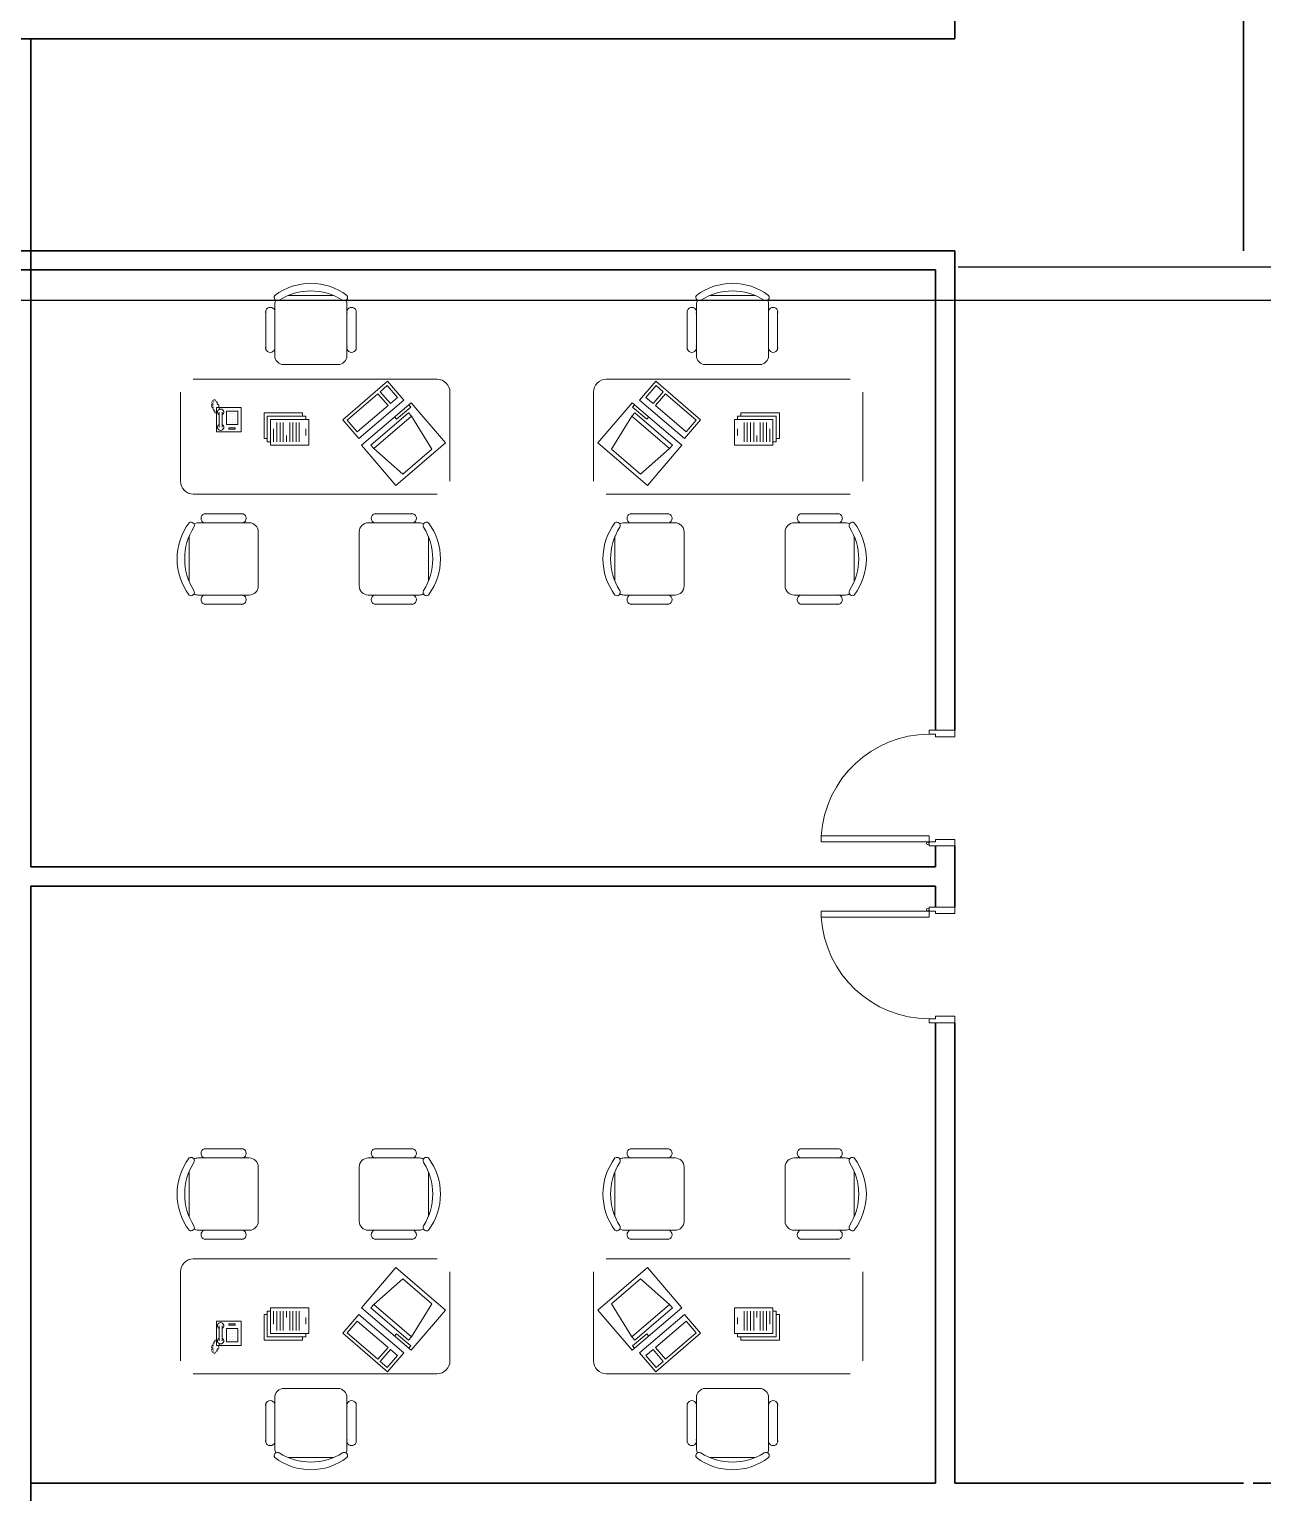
# Model space of a CAD drawing. Extents: x -59 to 582, y -1177 to 100.
# Drawn here: x 84.66 to 94.27, y -21.03 to -9.63 of the extents above; entities that cross this region are included whole.
import ezdxf

# ---------------------------------------------------------------- set-up
doc = ezdxf.new("R2010")
doc.units = 0
doc.header["$LTSCALE"] = 0.15
doc.layers.get('0').update_dxf_attribs({"color": 252})
doc.layers.add('0 sockets', color=252, linetype='Continuous')
doc.layers.add('bound', color=252, linetype='Continuous')
for name, color, linetype, lineweight in [('DOOR', 252, 'Continuous', 20), ('sofa', 252, 'Continuous', 9), ('wall', 252, 'Continuous', 30)]:
    doc.layers.add(name, color=color, linetype=linetype, lineweight=lineweight)

# ---------------------------------------------------------------- blocks, each defined once
blk = doc.blocks.new('RECTANG')
for p, q in [((1, 1), (0, 1)), ((0, 1), (0, 0)), ((1, 0), (1, 1)), ((0, 0), (1, 0))]:
    blk.add_line(p, q)
blk = doc.blocks.new('FNPHONE')
for p, q in [((-7.29, 6.54), (-7.29, 1.54)), ((-6.29, 6.54), (-6.29, 1.54)), ((-9.1, 0.22), (-9.7, 0.02)), ((-8.9, 0.62), (-9.5, 0.42)), ((-8.7, 1.02), (-9.3, 0.82)), ((-8.5, 1.42), (-9.1, 1.22)), ((-8.3, 1.82), (-8.9, 1.62)), ((-7.14, 0.56), (-7.5, -0.58)), ((-3.87, 4.85), (-3.87, 4.85)), ((-3.87, 3.91), (-3.87, 3.91)), ((-3.87, 2.97), (-3.87, 2.97)), ((-3.87, 2.03), (-3.87, 2.03)), ((-2.94, 4.85), (-2.94, 4.85)), ((-2.94, 3.91), (-2.94, 3.91)), ((-2.94, 2.97), (-2.94, 2.97)), ((-2.94, 2.03), (-2.94, 2.03)), ((-2, 4.85), (-2, 4.85)), ((-2, 3.91), (-2, 3.91)), ((-2, 2.97), (-2, 2.97)), ((-2, 2.03), (-2, 2.03)), ((-9.3, -0.18), (-9.9, -0.38)), ((-9.3, -0.58), (-9.9, -0.78)), ((-9.3, -0.98), (-9.9, -1.18)), ((-9.3, -1.38), (-9.9, -1.58)), ((-9.1, -1.78), (-9.7, -1.98)), ((-8.9, -2.18), (-9.5, -2.38)), ((-8.43, -2.46), (-9.03, -2.66)), ((-7.9, -1.98), (-8.5, -2.18)), ((-7.7, -1.58), (-8.3, -1.78)), ((-7.5, -1.18), (-8.1, -1.38)), ((-7.3, -0.78), (-7.9, -0.98))]:
    blk.add_line(p, q)
for centre, start, end in [((-6.79, 6.54), 298.4915, 241.5085), ((-6.79, 1.54), 118.4915, 61.5085)]:
    blk.add_arc(centre, 1.05, start, end)
for p, xscale, yscale, zscale in [((-8.21, 0), 8.20528234483245, 8.104073169521023, 8.20528234483245), ((-4.81, 1.25), 3.75, 4.375, 3.75), ((-4.03, 6.72), 2.03125, 0.46875, 2.03125)]:
    blk.add_blockref('RECTANG', p, dxfattribs=dict(xscale=xscale, yscale=yscale, zscale=zscale))
blk = doc.blocks.new('CHAIR7')
for p, q in [((5.12, 15.04), (17.88, 15.04)), ((20, 12), (3, 12)), ((0, 9), (0, -9)), ((23, -7.44), (23, 7.44)), ((3, -12), (20, -12)), ((5.12, -15), (17.88, -15))]:
    blk.add_line(p, q)
for centre, radius, start, end in [((5.56, 13.54), 1.56, 73.7398, 286.2602), ((17.44, 13.54), 1.56, 253.7398, 106.2602), ((3, 9), 3, 90, 180), ((20, 9), 3, 62.4156, 90), ((22.34, 11.12), 1.1, 53.3099, 212.0274), ((4.82, 0), 19.64, 327.5758, 32.4242), ((7, 0), 20, 323.1301, 36.8699), ((3, -9), 3, 180, 270), ((5.56, -13.5), 1.56, 73.7398, 286.2602), ((17.44, -13.5), 1.56, 253.7398, 106.2602), ((20, -9), 3, 270, 297.5844), ((22.34, -11.12), 1.1, 147.9726, 306.6901)]:
    blk.add_arc(centre, radius, start, end)
blk = doc.blocks.new('IBMAT', base_point=(61, 306))
for p, q in [((75, 307), (75, 306)), ((81, 307), (75, 307)), ((81, 306), (81, 307))]:
    blk.add_line(p, q)
at = {"xscale": 21, "yscale": 17, "zscale": 21}
blk.add_blockref('RECTANG', (61, 306), dxfattribs=at)
blk = doc.blocks.new('KEYBOARD', base_point=(60, 294))
for p, xscale, yscale, zscale in [((60, 294), 19, 8, 19), ((61, 295), 13, 5, 13), ((75, 295), 3, 5, 3)]:
    blk.add_blockref('RECTANG', p, dxfattribs=dict(xscale=xscale, yscale=yscale, zscale=zscale))
blk = doc.blocks.new('FNCOMP')
for p, q in [((-6.64, 16.23), (-8.5, 3.5)), ((6.08, 16.23), (-6.64, 16.23)), ((8, 3.5), (6.08, 16.23)), ((-8.5, 3.5), (-8.5, 2.04)), ((8, 3.5), (-8.5, 3.5)), ((-8.5, 2.04), (8, 2.04)), ((8, 2.04), (8, 3.5))]:
    blk.add_line(p, q)
at = {"xscale": 1.033846153846154, "yscale": 1.033846153846154, "zscale": 1.033846153846154}
for name, p in [('IBMAT', (-10.86, 0)), ('KEYBOARD', (-10.05, -10.5))]:
    blk.add_blockref(name, p, dxfattribs=at)
blk = doc.blocks.new('ARCH')
at = {"layer": 'bound', "color": 2}
blk.add_lwpolyline([(91.902, 377.348), (94.426, 377.348), (94.426, 312.722), (-14.994, 312.722), (-14.994, 377.09), (94.639, 377.09)], dxfattribs=at)
at = {"layer": 'DOOR'}
blk.add_line((91.875, 372.839), (91.875, 372.889), dxfattribs=at)
for points in [[(91.675, 373.709), (91.675, 373.739), (91.875, 373.739), (91.875, 373.689), (91.725, 373.689), (91.725, 373.709)], [(91.675, 372.869), (90.835, 372.869), (90.835, 372.917), (91.675, 372.917)], [(91.675, 372.331), (90.835, 372.331), (90.835, 372.283), (91.675, 372.283)], [(91.675, 372.331), (91.675, 372.361), (91.875, 372.361), (91.875, 372.311), (91.725, 372.311), (91.725, 372.331)], [(91.675, 371.491), (91.675, 371.461), (91.875, 371.461), (91.875, 371.511), (91.725, 371.511), (91.725, 371.491)]]:
    blk.add_lwpolyline(points, close=True, dxfattribs=at)
blk.add_lwpolyline([(91.875, 372.889), (91.725, 372.889), (91.725, 372.869), (91.675, 372.869), (91.675, 372.839), (91.875, 372.839)], dxfattribs=at)
for centre in [(91.665, 372.859), (91.665, 372.341)]:
    blk.add_circle(centre, 0.01, dxfattribs=at)
for centre, start, end in [((91.678, 372.864), 90.2218, 176.3889), ((91.678, 372.336), 183.6111, 269.7782)]:
    blk.add_arc(centre, 0.845, start, end, dxfattribs=at)
at = {"layer": 'sofa'}
for p, q in [((85.841, 375.679), (85.841, 376.373)), ((91.159, 375.679), (91.159, 376.373)), ((87.841, 375.579), (85.941, 375.579)), ((89.159, 375.579), (91.059, 375.579)), ((87.841, 369.621), (85.941, 369.621)), ((89.159, 369.621), (91.059, 369.621)), ((85.841, 369.521), (85.841, 368.827)), ((91.159, 369.521), (91.159, 368.827))]:
    blk.add_line(p, q, dxfattribs=at)
for points in [[(85.941, 376.473), (87.841, 376.473, -0.414214), (87.941, 376.373), (87.941, 375.679)], [(91.059, 376.473), (89.159, 376.473, 0.414214), (89.059, 376.373), (89.059, 375.679)], [(85.941, 368.727), (87.841, 368.727, 0.414214), (87.941, 368.827), (87.941, 369.521)], [(91.059, 368.727), (89.159, 368.727, -0.414214), (89.059, 368.827), (89.059, 369.521)]]:
    blk.add_lwpolyline(points, format="xyb", dxfattribs=at)
for points in [[(86.517, 376.011), (86.492, 376.011), (86.492, 376.211), (86.792, 376.211), (86.792, 376.186)], [(90.483, 376.011), (90.508, 376.011), (90.508, 376.211), (90.208, 376.211), (90.208, 376.186)], [(86.542, 375.986), (86.517, 375.986), (86.517, 376.186), (86.817, 376.186), (86.817, 376.161)], [(86.842, 375.961), (86.542, 375.961), (86.542, 376.161), (86.842, 376.161), (86.842, 375.961)], [(86.567, 375.986), (86.567, 376.086)], [(86.592, 375.986), (86.592, 376.136)], [(86.617, 375.986), (86.617, 376.136)], [(86.642, 375.986), (86.642, 376.136)], [(86.692, 375.986), (86.692, 376.136)], [(86.717, 375.986), (86.717, 376.136)], [(86.742, 375.986), (86.742, 376.136)], [(86.767, 375.986), (86.767, 376.136)], [(86.817, 376.036), (86.817, 376.086)], [(90.158, 375.961), (90.458, 375.961), (90.458, 376.161), (90.158, 376.161), (90.158, 375.961)], [(90.458, 375.986), (90.483, 375.986), (90.483, 376.186), (90.183, 376.186), (90.183, 376.161)], [(90.183, 376.036), (90.183, 376.086)], [(90.233, 375.986), (90.233, 376.136)], [(90.258, 375.986), (90.258, 376.136)], [(90.283, 375.986), (90.283, 376.136)], [(90.308, 375.986), (90.308, 376.136)], [(90.358, 375.986), (90.358, 376.136)], [(90.383, 375.986), (90.383, 376.136)], [(90.408, 375.986), (90.408, 376.136)], [(90.433, 375.986), (90.433, 376.086)], [(86.667, 375.986), (86.667, 376.036)], [(90.333, 375.986), (90.333, 376.036)], [(86.517, 369.189), (86.492, 369.189), (86.492, 368.989), (86.792, 368.989), (86.792, 369.014)], [(86.542, 369.214), (86.517, 369.214), (86.517, 369.014), (86.817, 369.014), (86.817, 369.039)], [(86.842, 369.239), (86.542, 369.239), (86.542, 369.039), (86.842, 369.039), (86.842, 369.239)], [(86.567, 369.214), (86.567, 369.114)], [(86.592, 369.214), (86.592, 369.064)], [(86.617, 369.214), (86.617, 369.064)], [(86.642, 369.214), (86.642, 369.064)], [(86.667, 369.214), (86.667, 369.164)], [(86.692, 369.214), (86.692, 369.064)], [(86.717, 369.214), (86.717, 369.064)], [(86.742, 369.214), (86.742, 369.064)], [(86.767, 369.214), (86.767, 369.064)], [(86.817, 369.164), (86.817, 369.114)], [(90.158, 369.239), (90.458, 369.239), (90.458, 369.039), (90.158, 369.039), (90.158, 369.239)], [(90.458, 369.214), (90.483, 369.214), (90.483, 369.014), (90.183, 369.014), (90.183, 369.039)], [(90.183, 369.164), (90.183, 369.114)], [(90.483, 369.189), (90.508, 369.189), (90.508, 368.989), (90.208, 368.989), (90.208, 369.014)], [(90.233, 369.214), (90.233, 369.064)], [(90.258, 369.214), (90.258, 369.064)], [(90.283, 369.214), (90.283, 369.064)], [(90.308, 369.214), (90.308, 369.064)], [(90.333, 369.214), (90.333, 369.164)], [(90.358, 369.214), (90.358, 369.064)], [(90.383, 369.214), (90.383, 369.064)], [(90.408, 369.214), (90.408, 369.064)], [(90.433, 369.214), (90.433, 369.114)]]:
    blk.add_lwpolyline(points, dxfattribs=at)
for centre, start, end in [((85.941, 375.679), 180, 270), ((85.941, 369.521), 90, 180)]:
    blk.add_arc(centre, 0.1, start, end, dxfattribs=at)
at = {"layer": 'wall'}
for p, q in [((94.125, 386.85), (94.125, 377.475)), ((91.875, 379.726), (91.875, 379.125)), ((74.925, 379.125), (91.875, 379.125)), ((84.675, 372.675), (84.675, 379.125)), ((84.6, 377.475), (91.875, 377.475)), ((91.875, 377.475), (91.875, 373.739)), ((84.6, 377.325), (91.725, 377.325)), ((84.675, 377.25), (84.675, 372.675)), ((91.725, 377.325), (91.725, 373.739)), ((91.725, 372.839), (91.725, 372.675)), ((91.875, 372.839), (91.875, 372.361)), ((84.675, 372.675), (91.725, 372.675)), ((84.675, 367.875), (84.675, 372.525)), ((84.675, 372.525), (91.725, 372.525)), ((84.675, 372.525), (84.675, 367.725)), ((91.725, 372.525), (91.725, 372.361)), ((91.725, 371.461), (91.725, 367.875)), ((91.875, 371.461), (91.875, 367.875)), ((91.725, 367.875), (84.675, 367.875)), ((84.675, 367.875), (89.325, 367.875)), ((89.475, 367.875), (91.725, 367.875)), ((91.875, 367.875), (94.125, 367.875)), ((94.2, 367.875), (103.875, 367.875))]:
    blk.add_line(p, q, dxfattribs=at)
at = {"layer": 'sofa'}
for name, p, xscale, yscale, zscale, rotation in [('CHAIR7', (86.857, 376.588), -0.0234375, 0.0234375, 0.0234375, 270), ('CHAIR7', (90.143, 376.588), 0.0234375, 0.0234375, 0.0234375, 90), ('FNCOMP', (87.445, 376.125), -0.02343749999997079, 0.0234375, 0.0234375, 220.6012946452155), ('FNCOMP', (89.555, 376.125), 0.02343749999997079, 0.02343749999997079, 0.02343749999997079, 139.3987053547845), ('FNPHONE', (86.313, 376.253), -0.0234375, 0.0234375, 0.0234375, 180), ('CHAIR7', (86.447, 375.074), 0.0234375, 0.0234375, 0.0234375, 180), ('CHAIR7', (87.234, 375.074), -0.0234375, 0.0234375, 0.0234375, 180), ('CHAIR7', (89.766, 375.074), 0.0234375, 0.0234375, 0.0234375, 180), ('CHAIR7', (90.553, 375.074), -0.0234375, 0.0234375, 0.0234375, 180), ('FNCOMP', (87.445, 369.075), 0.02343749999997079, 0.02343749999997079, 0.02343749999997079, 319.3987053547845), ('FNCOMP', (89.555, 369.075), -0.02343749999997079, 0.0234375, 0.0234375, 40.60129464521547), ('CHAIR7', (86.857, 368.612), 0.0234375, 0.0234375, 0.0234375, 270), ('CHAIR7', (90.143, 368.612), -0.0234375, 0.0234375, 0.0234375, 90)]:
    blk.add_blockref(name, p, dxfattribs=dict(at, xscale=xscale, yscale=yscale, zscale=zscale, rotation=rotation))
at = {"layer": 'sofa', "yscale": 0.0234375, "zscale": 0.0234375}
for name, p, xscale in [('CHAIR7', (86.447, 370.126), -0.0234375), ('CHAIR7', (87.234, 370.126), 0.0234375), ('CHAIR7', (89.766, 370.126), -0.0234375), ('CHAIR7', (90.553, 370.126), 0.0234375), ('FNPHONE', (86.313, 368.947), 0.0234375)]:
    blk.add_blockref(name, p, dxfattribs=dict(at, xscale=xscale))
blk = doc.blocks.new('EE')
at = {"layer": '0 sockets'}
h = blk.add_hatch(color=6, dxfattribs=at)
h.dxf.hatch_style = 1
h.paths.add_polyline_path([(582.394, 81.841), (-59.115, 81.841), (-59.115, -114.582), (582.394, -114.582)])
h.paths.add_polyline_path([(577.394, 76.841), (577.394, -109.582), (-54.115, -109.582), (-54.115, 76.841)], flags=16)
h.paths.add_polyline_path([(408.026, -15.139, -1), (406.517, -15.139, -1)], flags=0)
h.paths.add_polyline_path([(457.783, -31.119, 0.414214), (457.683, -31.019), (444.311, -31.019, 0.414214), (444.211, -31.119), (444.211, -48.447), (415.834, -48.447), (415.834, -19.483), (417.425, -19.483, 0.414214), (417.525, -19.383), (417.525, -15.239, 0.414214), (417.425, -15.139), (407.274, -15.139), (407.271, -15.893), (407.271, -15.139), (417.525, -15.139), (417.525, -19.483), (415.934, -19.483, 0.414214), (415.834, -19.583), (415.834, -48.347, 0.414214), (415.934, -48.447), (444.111, -48.447, 0.414214), (444.211, -48.347), (444.211, -31.019), (457.783, -31.019)], flags=0)
h.paths.add_polyline_path([(244.611, -46.068), (244.611, -46.014), (244.523, -46.014, -0.279526)], flags=0)
h.paths.add_polyline_path([(404.69, 26.947), (525.035, 26.947), (525.035, 46.285), (404.69, 46.285)], flags=8)
h.paths.add_polyline_path([(202.644, 24.078), (289.319, 24.078), (289.319, 38.411), (202.644, 38.411)], flags=8)
h.paths.add_polyline_path([(30.92, 26.429), (112.59, 26.429), (112.59, 40.761), (30.92, 40.761)], flags=8)
h.paths.add_polyline_path([(441.881, -10.206), (442.216, -10.206), (442.216, -9.756), (441.881, -9.756)], flags=8)
h.paths.add_polyline_path([(422.272, -10.246), (422.622, -10.246), (422.622, -9.796), (422.272, -9.796)], flags=8)
h.paths.add_polyline_path([(406.509, -14.41), (406.859, -14.41), (406.859, -13.96), (406.509, -13.96)], flags=8)
h.paths.add_polyline_path([(406.21, -35.713), (406.546, -35.713), (406.546, -35.263), (406.21, -35.263)], flags=8)
h.paths.add_polyline_path([(422.841, -60.607), (423.191, -60.607), (423.191, -60.157), (422.841, -60.157)], flags=8)
h.paths.add_polyline_path([(442.391, -60.84), (442.755, -60.84), (442.755, -60.39), (442.391, -60.39)], flags=8)
h.paths.add_polyline_path([(456.844, -54.1), (457.194, -54.1), (457.194, -53.65), (456.844, -53.65)], flags=8)
h.paths.add_polyline_path([(470.858, -50.81), (471.208, -50.81), (471.208, -50.36), (470.858, -50.36)], flags=8)
h.paths.add_polyline_path([(490.123, -50.756), (490.345, -50.756), (490.345, -50.306), (490.123, -50.306)], flags=8)
h.paths.add_polyline_path([(225.509, -20.343), (226.134, -20.343), (226.134, -20.118), (225.509, -20.118)], flags=8)
h.paths.add_polyline_path([(233.7, -19.938), (234.325, -19.938), (234.325, -19.713), (233.7, -19.713)], flags=8)
h.paths.add_polyline_path([(241.875, -19.552), (242.5, -19.552), (242.5, -19.327), (241.875, -19.327)], flags=8)
h.paths.add_polyline_path([(245.171, -24.632), (245.796, -24.632), (245.796, -24.407), (245.171, -24.407)], flags=8)
h.paths.add_polyline_path([(247.813, -19.255), (248.438, -19.255), (248.438, -19.03), (247.813, -19.03)], flags=8)
h.paths.add_polyline_path([(249.648, -13.387), (250.273, -13.387), (250.273, -13.162), (249.648, -13.162)], flags=8)
h.paths.add_polyline_path([(257.323, -15.794), (257.948, -15.794), (257.948, -15.569), (257.323, -15.569)], flags=8)
h.paths.add_polyline_path([(257.582, -13.183), (258.157, -13.183), (258.157, -12.958), (257.582, -12.958)], flags=8)
h.paths.add_polyline_path([(264.064, -13.101), (264.664, -13.101), (264.664, -12.876), (264.064, -12.876)], flags=8)
h.paths.add_polyline_path([(288.789, -40.902), (289.364, -40.902), (289.364, -40.677), (288.789, -40.677)], flags=8)
h.paths.add_polyline_path([(280.687, -41.005), (281.262, -41.005), (281.262, -40.78), (280.687, -40.78)], flags=8)
h.paths.add_polyline_path([(270.864, -40.875), (271.439, -40.875), (271.439, -40.65), (270.864, -40.65)], flags=8)
h.paths.add_polyline_path([(261.434, -40.771), (262.009, -40.771), (262.009, -40.546), (261.434, -40.546)], flags=8)
h.paths.add_polyline_path([(254.764, -40.853), (255.339, -40.853), (255.339, -40.628), (254.764, -40.628)], flags=8)
h.paths.add_polyline_path([(247.008, -40.845), (247.583, -40.845), (247.583, -40.62), (247.008, -40.62)], flags=8)
h.paths.add_polyline_path([(245.852, -36.479), (246.427, -36.479), (246.427, -36.254), (245.852, -36.254)], flags=8)
h.paths.add_polyline_path([(243.934, -41.639), (244.509, -41.639), (244.509, -41.414), (243.934, -41.414)], flags=8)
h.paths.add_polyline_path([(245.534, -46.587), (246.059, -46.587), (246.059, -46.362), (245.534, -46.362)], flags=8)
h.paths.add_polyline_path([(245.361, -51.832), (245.911, -51.832), (245.911, -51.607), (245.361, -51.607)], flags=8)
h.paths.add_polyline_path([(239.721, -52.272), (240.321, -52.272), (240.321, -52.047), (239.721, -52.047)], flags=8)
h.paths.add_polyline_path([(232.069, -52.917), (232.669, -52.917), (232.669, -52.692), (232.069, -52.692)], flags=8)
h.paths.add_polyline_path([(225.559, -53.646), (226.159, -53.646), (226.159, -53.421), (225.559, -53.421)], flags=8)
h.paths.add_polyline_path([(227.614, -48.128), (228.214, -48.128), (228.214, -47.903), (227.614, -47.903)], flags=8)
h.paths.add_polyline_path([(219.528, -49.489), (220.128, -49.489), (220.128, -49.264), (219.528, -49.264)], flags=8)
h.paths.add_polyline_path([(217.77, -44.284), (218.37, -44.284), (218.37, -44.059), (217.77, -44.059)], flags=8)
h.paths.add_polyline_path([(216.443, -34.713), (217.043, -34.713), (217.043, -34.488), (216.443, -34.488)], flags=8)
h.paths.add_polyline_path([(216.799, -27.091), (217.399, -27.091), (217.399, -26.866), (216.799, -26.866)], flags=8)
h.paths.add_polyline_path([(216.729, -21.755), (217.279, -21.755), (217.279, -21.53), (216.729, -21.53)], flags=8)
h.paths.add_polyline_path([(84.862, -42.445), (85.387, -42.445), (85.387, -42.22), (84.862, -42.22)], flags=8)
h.paths.add_polyline_path([(82.46, -48.761), (83.01, -48.761), (83.01, -48.536), (82.46, -48.536)], flags=8)
h.paths.add_polyline_path([(78.417, -48.71), (78.942, -48.71), (78.942, -48.485), (78.417, -48.485)], flags=8)
h.paths.add_polyline_path([(75.547, -42.452), (76.072, -42.452), (76.072, -42.227), (75.547, -42.227)], flags=8)
h.paths.add_polyline_path([(74.019, -42.418), (74.544, -42.418), (74.544, -42.193), (74.019, -42.193)], flags=8)
h.paths.add_polyline_path([(72.86, -48.761), (73.385, -48.761), (73.385, -48.536), (72.86, -48.536)], flags=8)
h.paths.add_polyline_path([(68.651, -48.707), (69.176, -48.707), (69.176, -48.482), (68.651, -48.482)], flags=8)
h.paths.add_polyline_path([(69.271, -42.456), (69.796, -42.456), (69.796, -42.231), (69.271, -42.231)], flags=8)
h.paths.add_polyline_path([(65.66, -42.443), (66.185, -42.443), (66.185, -42.218), (65.66, -42.218)], flags=8)
h.paths.add_polyline_path([(63.354, -48.708), (63.879, -48.708), (63.879, -48.483), (63.354, -48.483)], flags=8)
h.paths.add_polyline_path([(58.957, -48.718), (59.432, -48.718), (59.432, -48.493), (58.957, -48.493)], flags=8)
h.paths.add_polyline_path([(56.584, -43.041), (57.084, -43.041), (57.084, -42.816), (56.584, -42.816)], flags=8)
h.paths.add_polyline_path([(55.215, -39.312), (55.765, -39.312), (55.765, -39.087), (55.215, -39.087)], flags=8)
h.paths.add_polyline_path([(47.25, -39.118), (47.8, -39.118), (47.8, -38.893), (47.25, -38.893)], flags=8)
h.paths.add_polyline_path([(36.681, -56.177), (37.231, -56.177), (37.231, -55.952), (36.681, -55.952)], flags=8)
h.paths.add_polyline_path([(28.093, -56.08), (28.643, -56.08), (28.643, -55.855), (28.093, -55.855)], flags=8)
h.paths.add_polyline_path([(11.224, -49.617), (11.774, -49.617), (11.774, -49.392), (11.224, -49.392)], flags=8)
h.paths.add_polyline_path([(15.154, -39.272), (15.704, -39.272), (15.704, -39.047), (15.154, -39.047)], flags=8)
h.paths.add_polyline_path([(15.215, -30.394), (15.765, -30.394), (15.765, -30.169), (15.215, -30.169)], flags=8)
h.paths.add_polyline_path([(12.584, -22.24), (13.134, -22.24), (13.134, -22.015), (12.584, -22.015)], flags=8)
h.paths.add_polyline_path([(13.44, -29.574), (13.94, -29.574), (13.94, -29.349), (13.44, -29.349)], flags=8)

msp = doc.modelspace()

# ---------------------------------------------------------------- block references
at = {"layer": '0 sockets', "color": 3}
for name, p in [('EE', (0, 0)), ('ARCH', (0, -388.83))]:
    msp.add_blockref(name, p, dxfattribs=at)

doc.saveas('drawing.dxf')
